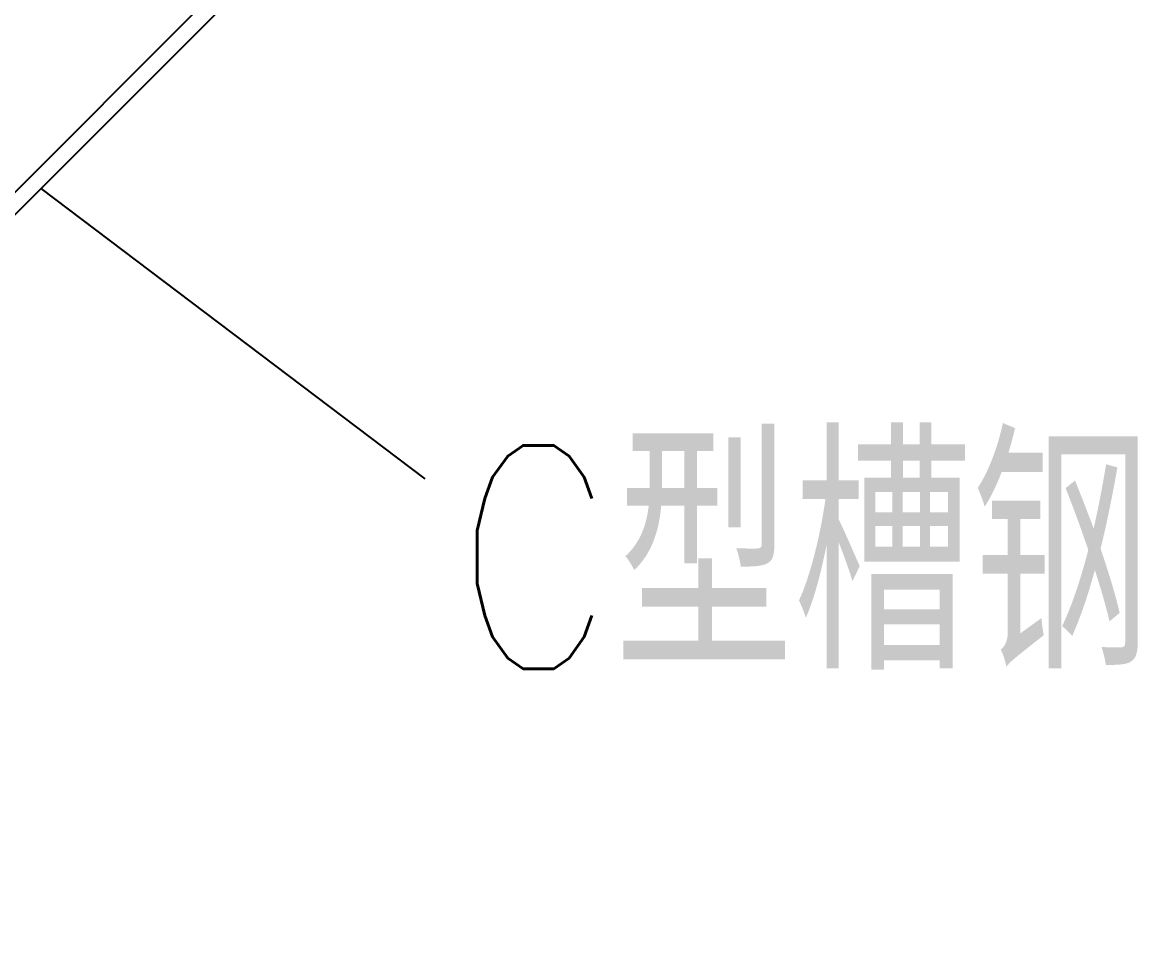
# Model space of a CAD drawing. Extents: x 1382187 to 1725648, y 860327 to 1571294.
# Drawn here: x 1537937 to 1539936, y 1235925 to 1237562 of the extents above; entities that cross this region are included whole.
import ezdxf

# ---------------------------------------------------------------- set-up
doc = ezdxf.new("R2010")
doc.units = 0
doc.header["$LTSCALE"] = 1000
doc.header["$MEASUREMENT"] = 0
doc.layers.add('W_DIM', color=4, linetype='Continuous')
doc.styles.get("Standard").update_dxf_attribs({"font": 'gbenor.shx', "bigfont": 'gbcbig.shx'})
doc.styles.add('wwp100', font='txt.shx', dxfattribs={"width": 0.7, "height": 400, "bigfont": 'hztxt.shx'})
doc.dimstyles.get("Standard").update_dxf_attribs({"dimtxt": 0.18, "dimasz": 0.18, "dimexe": 0.18, "dimexo": 0.0625, "dimgap": 0.09, "dimtad": 0, "dimtih": 1, "dimtoh": 1, "dimdec": 4, "dimzin": 0, "dimdsep": 46, "dimtxsty": 'Standard', "dimcen": 0.09, "dimadec": 0, "dimazin": 0, "dimtfac": 1, "dimtdec": 4, "dimtofl": 0, "dimtmove": 0, "dimatfit": 3, "dimfxl": 0, "dimtolj": 1, "dimtzin": 0, "dimarcsym": 0})

msp = doc.modelspace()

# ---------------------------------------------------------------- linework, layer by layer
for p, q in [((1536612.1, 1235945.7), (1539189.4, 1238523)), ((1536632.3, 1235925.5), (1539209.6, 1238502.8))]:
    msp.add_line(p, q)

# ---------------------------------------------------------------- texts
at = {"layer": 'W_DIM', "color": 7, "style": 'wwp100', "width": 0.8}
msp.add_text('C型槽钢', height=400, dxfattribs=at).set_placement((1538711.4, 1236403.8))

# ---------------------------------------------------------------- leaders
msp.add_leader([(1537970.7, 1237263.8), (1538658.8, 1236743.9)], dimstyle='Standard', override={"dimgap": 20})

doc.saveas('drawing.dxf')
